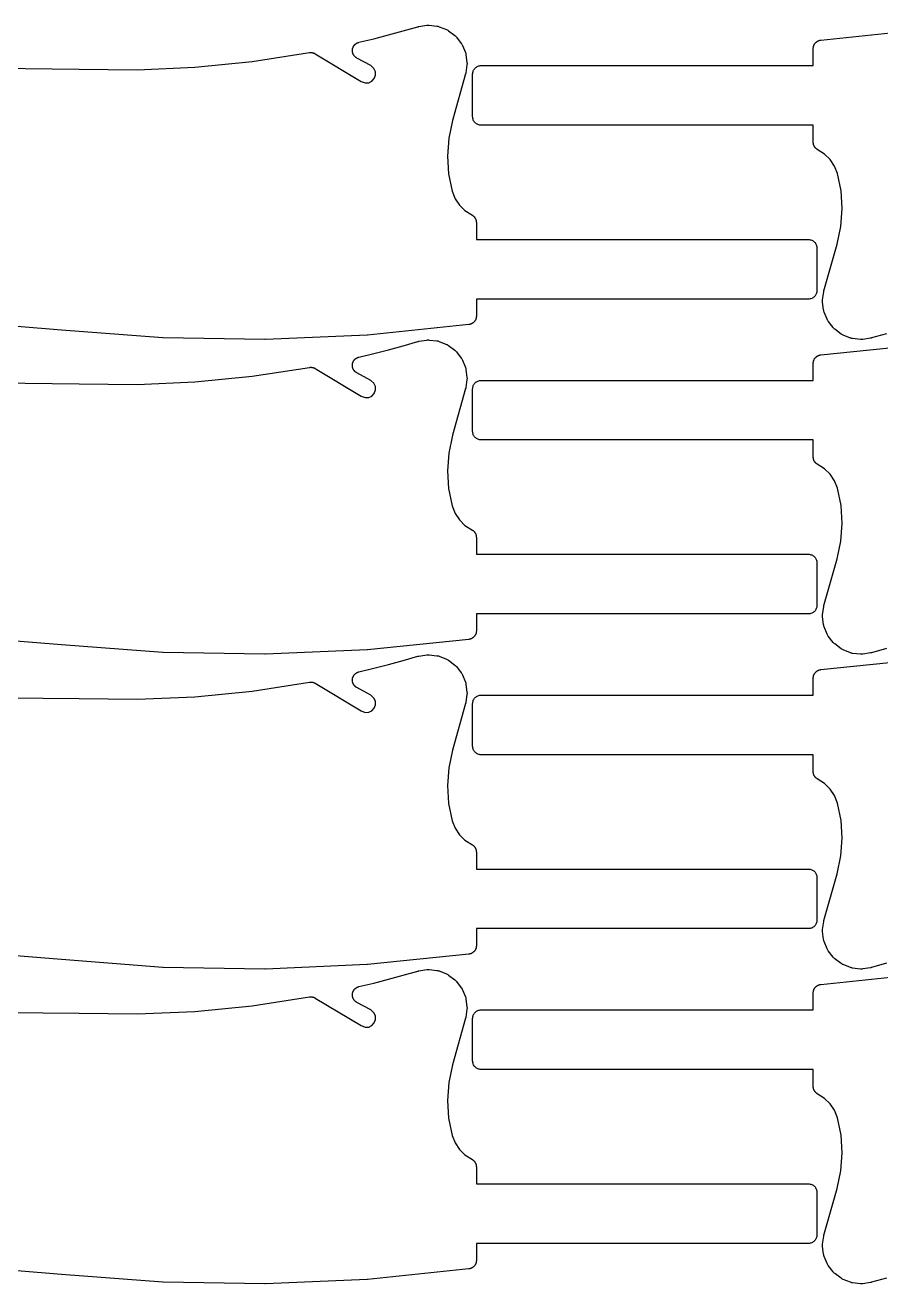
# Model space of a CAD drawing. Header units: metres. Extents: x 0 to 3000, y 0 to 1240.
# Drawn here: x 2102.9 to 2303.9, y 295.8 to 591.5 of the extents above; entities that cross this region are included whole.
import ezdxf

# ---------------------------------------------------------------- set-up
doc = ezdxf.new("R2010")
doc.units = ezdxf.units.M

msp = doc.modelspace()

# ---------------------------------------------------------------- linework, layer by layer
at = {"color": 1}
for points in [[(2090.14, 581.47), (2115.61, 581.19), (2115.61, 581.19), (2115.61, 581.19), (2129.22, 581.04), (2142.75, 581.63), (2156.23, 582.97), (2169.67, 585.05), (2169.68, 585.05), (2169.69, 585.05), (2169.78, 585.06), (2169.87, 585.07), (2169.88, 585.07), (2169.89, 585.07), (2169.98, 585.07), (2170.07, 585.07), (2170.07, 585.07), (2170.08, 585.07), (2170.17, 585.06), (2170.26, 585.05), (2170.27, 585.05), (2170.28, 585.05), (2170.37, 585.03), (2170.45, 585.02), (2170.46, 585.01), (2170.47, 585.01), (2170.56, 584.99), (2170.64, 584.96), (2170.65, 584.96), (2170.66, 584.95), (2170.74, 584.92), (2170.82, 584.89), (2170.83, 584.88), (2170.84, 584.88), (2170.92, 584.84), (2171, 584.79), (2171, 584.79), (2171.01, 584.79), (2181.78, 578.3), (2182.78, 577.94), (2183.59, 577.98), (2184.32, 578.32), (2184.9, 578.95), (2185.19, 579.76), (2185.15, 580.57), (2184.81, 581.31), (2184.06, 581.99), (2180.8, 583.77), (2180.76, 583.79), (2180.71, 583.82), (2180.67, 583.84), (2180.63, 583.87), (2180.59, 583.9), (2180.55, 583.93), (2180.51, 583.96), (2180.48, 583.99), (2180.44, 584.02), (2180.4, 584.05), (2180.37, 584.09), (2180.33, 584.12), (2180.3, 584.16), (2180.26, 584.19), (2180.23, 584.23), (2180.2, 584.27), (2180.17, 584.31), (2180.14, 584.35), (2180.11, 584.39), (2180.08, 584.43), (2180.06, 584.47), (2180.03, 584.51), (2180.01, 584.55), (2179.99, 584.6), (2179.96, 584.64), (2179.94, 584.68), (2179.92, 584.73), (2179.9, 584.77), (2179.89, 584.82), (2179.87, 584.87), (2179.85, 584.91), (2179.84, 584.96), (2179.83, 585.01), (2179.81, 585.05), (2179.8, 585.1), (2179.79, 585.15), (2179.79, 585.2), (2179.78, 585.25), (2179.77, 585.3), (2179.77, 585.34), (2179.76, 585.39), (2179.76, 585.44), (2179.76, 585.49), (2179.76, 585.54), (2179.76, 585.59), (2179.76, 585.64), (2179.77, 585.69), (2179.77, 585.74), (2179.78, 585.78), (2179.78, 585.83), (2179.79, 585.88), (2179.8, 585.93), (2179.81, 585.98), (2179.82, 586.03), (2179.84, 586.07), (2179.85, 586.12), (2179.87, 586.17), (2179.88, 586.21), (2179.9, 586.26), (2179.92, 586.3), (2179.94, 586.35), (2179.96, 586.39), (2179.98, 586.44), (2180, 586.48), (2180.03, 586.52), (2180.05, 586.57), (2180.08, 586.61), (2180.1, 586.65), (2180.13, 586.69), (2180.16, 586.73), (2180.19, 586.77), (2180.22, 586.8), (2180.26, 586.84), (2180.29, 586.88), (2180.32, 586.91), (2180.35, 586.95), (2180.39, 586.98), (2180.43, 587.02), (2180.46, 587.05), (2180.5, 587.08), (2180.54, 587.11), (2180.58, 587.14), (2180.62, 587.17), (2180.66, 587.2), (2180.7, 587.22), (2180.74, 587.25), (2180.79, 587.27), (2180.83, 587.29), (2180.87, 587.32), (2180.92, 587.34), (2180.96, 587.36), (2181.01, 587.38), (2181.05, 587.39), (2181.1, 587.41), (2181.15, 587.43), (2181.19, 587.44), (2181.24, 587.45), (2181.29, 587.47), (2184.78, 588.31), (2188.25, 589.2), (2191.7, 590.14), (2195.15, 591.13), (2195.18, 591.14), (2195.21, 591.15), (2195.27, 591.16), (2195.34, 591.18), (2195.34, 591.18), (2195.37, 591.18), (2195.4, 591.19), (2197.25, 591.47), (2197.43, 591.49), (2197.61, 591.5), (2197.79, 591.48), (2199.62, 591.27), (2199.79, 591.25), (2199.97, 591.2), (2200.13, 591.14), (2201.85, 590.46), (2202.01, 590.39), (2202.16, 590.3), (2202.31, 590.2), (2203.81, 589.07), (2203.95, 588.96), (2204.08, 588.83), (2204.19, 588.7), (2205.34, 587.21), (2205.44, 587.06), (2205.53, 586.91), (2205.6, 586.75), (2206.31, 585.04), (2206.37, 584.88), (2206.41, 584.71), (2206.44, 584.53), (2206.67, 582.7), (2206.69, 582.52), (2206.69, 582.35), (2206.67, 582.17), (2206.4, 580.31), (2206.4, 580.28), (2206.39, 580.24), (2206.38, 580.18), (2206.37, 580.12), (2206.36, 580.08), (2206.35, 580.05), (2203.25, 569.1), (2202.37, 564.92), (2202.08, 560.75), (2202.35, 556.57), (2203.18, 552.49), (2203.87, 550.73), (2204.89, 549.21), (2206.19, 547.93), (2207.94, 546.83), (2207.96, 546.82), (2207.98, 546.8), (2208.04, 546.76), (2208.1, 546.72), (2208.12, 546.7), (2208.14, 546.69), (2208.19, 546.64), (2208.25, 546.59), (2208.27, 546.57), (2208.29, 546.55), (2208.33, 546.5), (2208.38, 546.45), (2208.4, 546.43), (2208.42, 546.41), (2208.46, 546.35), (2208.5, 546.29), (2208.52, 546.27), (2208.53, 546.25), (2208.57, 546.19), (2208.61, 546.13), (2208.62, 546.1), (2208.63, 546.08), (2208.67, 546.02), (2208.7, 545.95), (2208.71, 545.93), (2208.72, 545.9), (2208.74, 545.84), (2208.77, 545.77), (2208.78, 545.74), (2208.78, 545.72), (2208.8, 545.65), (2208.82, 545.58), (2208.83, 545.55), (2208.83, 545.53), (2208.84, 545.46), (2208.86, 545.39), (2208.86, 545.36), (2208.86, 545.34), (2208.86, 545.26), (2208.87, 545.19), (2208.87, 545.17), (2208.87, 545.14), (2208.87, 541.14), (2286.87, 541.14), (2287.07, 541.13), (2287.26, 541.1), (2287.45, 541.05), (2287.64, 540.99), (2287.81, 540.9), (2287.98, 540.8), (2288.14, 540.69), (2288.29, 540.55), (2288.42, 540.41), (2288.53, 540.25), (2288.63, 540.08), (2288.72, 539.9), (2288.78, 539.72), (2288.83, 539.53), (2288.86, 539.34), (2288.87, 539.14), (2288.87, 529.14), (2288.86, 528.94), (2288.83, 528.75), (2288.78, 528.56), (2288.72, 528.37), (2288.63, 528.2), (2288.53, 528.03), (2288.42, 527.87), (2288.29, 527.73), (2288.14, 527.59), (2287.98, 527.48), (2287.81, 527.38), (2287.64, 527.29), (2287.45, 527.23), (2287.26, 527.18), (2287.07, 527.15), (2286.87, 527.14), (2208.87, 527.14), (2208.87, 523.14), (2208.87, 523.05), (2208.86, 522.95), (2208.86, 522.95), (2208.86, 522.94), (2208.85, 522.85), (2208.83, 522.76), (2208.83, 522.75), (2208.83, 522.75), (2208.81, 522.66), (2208.79, 522.57), (2208.79, 522.56), (2208.78, 522.56), (2208.75, 522.47), (2208.72, 522.38), (2208.72, 522.38), (2208.72, 522.37), (2208.68, 522.29), (2208.64, 522.21), (2208.64, 522.2), (2208.63, 522.2), (2208.59, 522.12), (2208.54, 522.04), (2208.54, 522.03), (2208.53, 522.03), (2208.48, 521.95), (2208.42, 521.88), (2208.42, 521.87), (2208.42, 521.87), (2208.35, 521.8), (2208.29, 521.73), (2208.29, 521.73), (2208.29, 521.73), (2208.22, 521.66), (2208.15, 521.6), (2208.14, 521.6), (2208.14, 521.59), (2208.06, 521.54), (2207.99, 521.48), (2207.99, 521.48), (2207.98, 521.48), (2207.9, 521.43), (2207.82, 521.38), (2207.82, 521.38), (2207.81, 521.38), (2207.73, 521.34), (2207.65, 521.3), (2207.64, 521.29), (2207.64, 521.29), (2207.55, 521.26), (2207.46, 521.23), (2207.46, 521.23), (2207.45, 521.23), (2207.36, 521.2), (2207.27, 521.18), (2207.27, 521.18), (2207.26, 521.18), (2207.17, 521.16), (2207.08, 521.15), (2183.31, 518.69), (2183.19, 518.68), (2159.34, 517.65), (2159.22, 517.65), (2135.35, 518.04), (2135.24, 518.04), (2111.41, 519.87), (2111.41, 519.87), (2111.4, 519.87), (2071.62, 523.11)], [(2305.17, 519), (2301.72, 518.01), (2301.69, 518), (2301.66, 517.99), (2301.6, 517.98), (2301.53, 517.96), (2301.53, 517.96), (2301.5, 517.96), (2301.47, 517.95), (2299.62, 517.67), (2299.44, 517.65), (2299.26, 517.65), (2299.08, 517.66), (2297.25, 517.87), (2297.08, 517.9), (2296.91, 517.94), (2296.74, 518), (2295.02, 518.68), (2294.86, 518.75), (2294.71, 518.84), (2294.56, 518.94), (2293.06, 520.07), (2292.92, 520.18), (2292.79, 520.31), (2292.68, 520.44), (2291.53, 521.93), (2291.43, 522.08), (2291.34, 522.23), (2291.27, 522.39), (2290.56, 524.1), (2290.5, 524.26), (2290.46, 524.43), (2290.43, 524.61), (2290.2, 526.44), (2290.18, 526.62), (2290.19, 526.79), (2290.2, 526.97), (2290.47, 528.83), (2290.47, 528.87), (2290.48, 528.9), (2290.49, 528.96), (2290.5, 529.02), (2290.51, 529.06), (2290.52, 529.09), (2293.62, 540.04), (2294.5, 544.22), (2294.79, 548.39), (2294.52, 552.57), (2293.69, 556.65), (2293, 558.41), (2291.98, 559.93), (2290.68, 561.21), (2288.93, 562.31), (2288.91, 562.33), (2288.89, 562.34), (2288.83, 562.38), (2288.77, 562.42), (2288.75, 562.44), (2288.73, 562.46), (2288.68, 562.5), (2288.62, 562.55), (2288.6, 562.57), (2288.59, 562.59), (2288.54, 562.64), (2288.49, 562.69), (2288.47, 562.71), (2288.45, 562.73), (2288.41, 562.79), (2288.37, 562.85), (2288.35, 562.87), (2288.34, 562.89), (2288.3, 562.95), (2288.26, 563.01), (2288.25, 563.04), (2288.24, 563.06), (2288.21, 563.12), (2288.17, 563.19), (2288.16, 563.21), (2288.15, 563.24), (2288.13, 563.3), (2288.1, 563.37), (2288.09, 563.4), (2288.09, 563.42), (2288.07, 563.49), (2288.05, 563.56), (2288.04, 563.59), (2288.04, 563.61), (2288.03, 563.68), (2288.02, 563.75), (2288.01, 563.78), (2288.01, 563.81), (2288.01, 563.88), (2288, 563.95), (2288, 563.98), (2288, 564), (2288, 568), (2210, 568), (2209.8, 568.01), (2209.61, 568.04), (2209.42, 568.09), (2209.23, 568.15), (2209.06, 568.24), (2208.89, 568.34), (2208.73, 568.46), (2208.59, 568.59), (2208.45, 568.73), (2208.34, 568.89), (2208.24, 569.06), (2208.15, 569.24), (2208.09, 569.42), (2208.04, 569.61), (2208.01, 569.81), (2208, 570), (2208, 580), (2208.01, 580.2), (2208.04, 580.39), (2208.09, 580.58), (2208.15, 580.77), (2208.24, 580.94), (2208.34, 581.11), (2208.45, 581.27), (2208.59, 581.42), (2208.73, 581.55), (2208.89, 581.66), (2209.06, 581.77), (2209.23, 581.85), (2209.42, 581.92), (2209.61, 581.96), (2209.8, 581.99), (2210, 582), (2288, 582), (2288, 586), (2288, 586.09), (2288.01, 586.19), (2288.01, 586.19), (2288.01, 586.2), (2288.02, 586.29), (2288.04, 586.38), (2288.04, 586.39), (2288.04, 586.39), (2288.06, 586.48), (2288.08, 586.57), (2288.08, 586.58), (2288.09, 586.58), (2288.12, 586.67), (2288.15, 586.76), (2288.15, 586.76), (2288.15, 586.77), (2288.19, 586.85), (2288.23, 586.94), (2288.23, 586.94), (2288.24, 586.94), (2288.28, 587.02), (2288.33, 587.1), (2288.33, 587.11), (2288.34, 587.11), (2288.39, 587.19), (2288.45, 587.26), (2288.45, 587.27), (2288.45, 587.27), (2288.52, 587.34), (2288.58, 587.41), (2288.58, 587.41), (2288.59, 587.42), (2288.65, 587.48), (2288.72, 587.54), (2288.73, 587.54), (2288.73, 587.55), (2288.81, 587.6), (2288.88, 587.66), (2288.88, 587.66), (2288.89, 587.66), (2288.97, 587.71), (2289.05, 587.76), (2289.05, 587.76), (2289.06, 587.77), (2289.14, 587.8), (2289.23, 587.85), (2289.23, 587.85), (2289.23, 587.85), (2289.32, 587.88), (2289.41, 587.91), (2289.41, 587.91), (2289.42, 587.92), (2289.51, 587.94), (2289.6, 587.96), (2289.6, 587.96), (2289.61, 587.96), (2289.7, 587.98), (2289.79, 587.99), (2313.56, 590.45)], [(2090.14, 507.52), (2115.61, 507.25), (2115.61, 507.25), (2115.61, 507.25), (2129.22, 507.09), (2142.75, 507.68), (2156.23, 509.02), (2169.67, 511.1), (2169.68, 511.1), (2169.69, 511.1), (2169.78, 511.11), (2169.87, 511.12), (2169.88, 511.12), (2169.89, 511.12), (2169.98, 511.12), (2170.07, 511.12), (2170.07, 511.12), (2170.08, 511.12), (2170.17, 511.11), (2170.26, 511.1), (2170.27, 511.1), (2170.28, 511.1), (2170.37, 511.08), (2170.45, 511.07), (2170.46, 511.06), (2170.47, 511.06), (2170.56, 511.04), (2170.64, 511.01), (2170.65, 511.01), (2170.66, 511), (2170.74, 510.97), (2170.82, 510.94), (2170.83, 510.93), (2170.84, 510.93), (2170.92, 510.89), (2171, 510.84), (2171, 510.84), (2171.01, 510.84), (2181.78, 504.35), (2182.78, 503.99), (2183.59, 504.03), (2184.32, 504.37), (2184.9, 505), (2185.19, 505.81), (2185.15, 506.62), (2184.81, 507.36), (2184.06, 508.04), (2180.8, 509.82), (2180.76, 509.84), (2180.71, 509.87), (2180.67, 509.9), (2180.63, 509.92), (2180.59, 509.95), (2180.55, 509.98), (2180.51, 510.01), (2180.48, 510.04), (2180.44, 510.07), (2180.4, 510.1), (2180.37, 510.14), (2180.33, 510.17), (2180.3, 510.21), (2180.26, 510.24), (2180.23, 510.28), (2180.2, 510.32), (2180.17, 510.36), (2180.14, 510.4), (2180.11, 510.44), (2180.08, 510.48), (2180.06, 510.52), (2180.03, 510.56), (2180.01, 510.6), (2179.99, 510.65), (2179.96, 510.69), (2179.94, 510.73), (2179.92, 510.78), (2179.9, 510.82), (2179.89, 510.87), (2179.87, 510.92), (2179.85, 510.96), (2179.84, 511.01), (2179.83, 511.06), (2179.81, 511.11), (2179.8, 511.15), (2179.79, 511.2), (2179.79, 511.25), (2179.78, 511.3), (2179.77, 511.35), (2179.77, 511.39), (2179.76, 511.44), (2179.76, 511.49), (2179.76, 511.54), (2179.76, 511.59), (2179.76, 511.64), (2179.76, 511.69), (2179.77, 511.74), (2179.77, 511.79), (2179.78, 511.84), (2179.78, 511.88), (2179.79, 511.93), (2179.8, 511.98), (2179.81, 512.03), (2179.82, 512.08), (2179.84, 512.12), (2179.85, 512.17), (2179.87, 512.22), (2179.88, 512.26), (2179.9, 512.31), (2179.92, 512.35), (2179.94, 512.4), (2179.96, 512.45), (2179.98, 512.49), (2180, 512.53), (2180.03, 512.57), (2180.05, 512.62), (2180.08, 512.66), (2180.1, 512.7), (2180.13, 512.74), (2180.16, 512.78), (2180.19, 512.82), (2180.22, 512.86), (2180.26, 512.89), (2180.29, 512.93), (2180.32, 512.96), (2180.35, 513), (2180.39, 513.03), (2180.43, 513.07), (2180.46, 513.1), (2180.5, 513.13), (2180.54, 513.16), (2180.58, 513.19), (2180.62, 513.22), (2180.66, 513.25), (2180.7, 513.27), (2180.74, 513.3), (2180.79, 513.32), (2180.83, 513.35), (2180.87, 513.37), (2180.92, 513.39), (2180.96, 513.41), (2181.01, 513.43), (2181.05, 513.44), (2181.1, 513.46), (2181.15, 513.48), (2181.19, 513.49), (2181.24, 513.5), (2181.29, 513.52), (2184.78, 514.36), (2188.25, 515.25), (2191.7, 516.19), (2195.15, 517.18), (2195.18, 517.19), (2195.21, 517.2), (2195.27, 517.21), (2195.34, 517.23), (2195.34, 517.23), (2195.37, 517.23), (2195.4, 517.24), (2197.25, 517.52), (2197.43, 517.54), (2197.61, 517.55), (2197.79, 517.53), (2199.62, 517.32), (2199.79, 517.3), (2199.97, 517.25), (2200.13, 517.2), (2201.85, 516.51), (2202.01, 516.44), (2202.16, 516.35), (2202.31, 516.25), (2203.81, 515.12), (2203.95, 515.01), (2204.08, 514.88), (2204.19, 514.75), (2205.34, 513.26), (2205.44, 513.12), (2205.53, 512.96), (2205.6, 512.8), (2206.31, 511.09), (2206.37, 510.93), (2206.41, 510.76), (2206.44, 510.58), (2206.67, 508.75), (2206.69, 508.57), (2206.69, 508.4), (2206.67, 508.22), (2206.4, 506.36), (2206.4, 506.33), (2206.39, 506.29), (2206.38, 506.23), (2206.37, 506.17), (2206.36, 506.13), (2206.35, 506.1), (2203.25, 495.15), (2202.37, 490.97), (2202.08, 486.8), (2202.35, 482.62), (2203.18, 478.54), (2203.87, 476.78), (2204.89, 475.26), (2206.19, 473.98), (2207.94, 472.88), (2207.96, 472.87), (2207.98, 472.85), (2208.04, 472.81), (2208.1, 472.77), (2208.12, 472.75), (2208.14, 472.74), (2208.19, 472.69), (2208.25, 472.64), (2208.27, 472.62), (2208.29, 472.6), (2208.33, 472.55), (2208.38, 472.5), (2208.4, 472.48), (2208.42, 472.46), (2208.46, 472.4), (2208.5, 472.34), (2208.52, 472.32), (2208.53, 472.3), (2208.57, 472.24), (2208.61, 472.18), (2208.62, 472.16), (2208.63, 472.13), (2208.67, 472.07), (2208.7, 472), (2208.71, 471.98), (2208.72, 471.96), (2208.74, 471.89), (2208.77, 471.82), (2208.78, 471.8), (2208.78, 471.77), (2208.8, 471.7), (2208.82, 471.63), (2208.83, 471.61), (2208.83, 471.58), (2208.84, 471.51), (2208.86, 471.44), (2208.86, 471.41), (2208.86, 471.39), (2208.86, 471.31), (2208.87, 471.24), (2208.87, 471.22), (2208.87, 471.19), (2208.87, 467.19), (2286.87, 467.19), (2287.07, 467.18), (2287.26, 467.15), (2287.45, 467.1), (2287.64, 467.04), (2287.81, 466.95), (2287.98, 466.85), (2288.14, 466.74), (2288.29, 466.6), (2288.42, 466.46), (2288.53, 466.3), (2288.63, 466.13), (2288.72, 465.96), (2288.78, 465.77), (2288.83, 465.58), (2288.86, 465.39), (2288.87, 465.19), (2288.87, 455.19), (2288.86, 454.99), (2288.83, 454.8), (2288.78, 454.61), (2288.72, 454.42), (2288.63, 454.25), (2288.53, 454.08), (2288.42, 453.92), (2288.29, 453.78), (2288.14, 453.64), (2287.98, 453.53), (2287.81, 453.43), (2287.64, 453.34), (2287.45, 453.28), (2287.26, 453.23), (2287.07, 453.2), (2286.87, 453.19), (2208.87, 453.19), (2208.87, 449.19), (2208.87, 449.1), (2208.86, 449), (2208.86, 449), (2208.86, 448.99), (2208.85, 448.9), (2208.83, 448.81), (2208.83, 448.8), (2208.83, 448.8), (2208.81, 448.71), (2208.79, 448.62), (2208.79, 448.61), (2208.78, 448.61), (2208.75, 448.52), (2208.72, 448.43), (2208.72, 448.43), (2208.72, 448.42), (2208.68, 448.34), (2208.64, 448.26), (2208.64, 448.25), (2208.63, 448.25), (2208.59, 448.17), (2208.54, 448.09), (2208.54, 448.08), (2208.53, 448.08), (2208.48, 448), (2208.42, 447.93), (2208.42, 447.93), (2208.42, 447.92), (2208.35, 447.85), (2208.29, 447.78), (2208.29, 447.78), (2208.29, 447.78), (2208.22, 447.71), (2208.15, 447.65), (2208.14, 447.65), (2208.14, 447.64), (2208.06, 447.59), (2207.99, 447.53), (2207.99, 447.53), (2207.98, 447.53), (2207.9, 447.48), (2207.82, 447.43), (2207.82, 447.43), (2207.81, 447.43), (2207.73, 447.39), (2207.65, 447.35), (2207.64, 447.34), (2207.64, 447.34), (2207.55, 447.31), (2207.46, 447.28), (2207.46, 447.28), (2207.45, 447.28), (2207.36, 447.25), (2207.27, 447.23), (2207.27, 447.23), (2207.26, 447.23), (2207.17, 447.21), (2207.08, 447.2), (2183.31, 444.74), (2183.19, 444.73), (2159.34, 443.7), (2159.22, 443.7), (2135.35, 444.09), (2135.24, 444.1), (2111.41, 445.92), (2111.41, 445.92), (2111.4, 445.92), (2071.62, 449.16)], [(2305.17, 445.05), (2301.72, 444.06), (2301.69, 444.05), (2301.66, 444.04), (2301.6, 444.03), (2301.53, 444.01), (2301.53, 444.01), (2301.5, 444.01), (2301.47, 444.01), (2299.62, 443.72), (2299.44, 443.7), (2299.26, 443.7), (2299.08, 443.71), (2297.25, 443.92), (2297.08, 443.95), (2296.91, 443.99), (2296.74, 444.05), (2295.02, 444.73), (2294.86, 444.8), (2294.71, 444.89), (2294.56, 444.99), (2293.06, 446.12), (2292.92, 446.23), (2292.79, 446.36), (2292.68, 446.49), (2291.53, 447.98), (2291.43, 448.13), (2291.34, 448.28), (2291.27, 448.44), (2290.56, 450.15), (2290.5, 450.31), (2290.46, 450.49), (2290.43, 450.66), (2290.2, 452.49), (2290.18, 452.67), (2290.19, 452.84), (2290.2, 453.02), (2290.47, 454.88), (2290.47, 454.92), (2290.48, 454.95), (2290.49, 455.01), (2290.5, 455.07), (2290.51, 455.11), (2290.52, 455.14), (2293.62, 466.09), (2294.5, 470.27), (2294.79, 474.44), (2294.52, 478.62), (2293.69, 482.7), (2293, 484.46), (2291.98, 485.98), (2290.68, 487.26), (2288.93, 488.36), (2288.91, 488.38), (2288.89, 488.39), (2288.83, 488.43), (2288.77, 488.47), (2288.75, 488.49), (2288.73, 488.51), (2288.68, 488.55), (2288.62, 488.6), (2288.6, 488.62), (2288.59, 488.64), (2288.54, 488.69), (2288.49, 488.74), (2288.47, 488.76), (2288.45, 488.78), (2288.41, 488.84), (2288.37, 488.9), (2288.35, 488.92), (2288.34, 488.94), (2288.3, 489), (2288.26, 489.06), (2288.25, 489.09), (2288.24, 489.11), (2288.21, 489.17), (2288.17, 489.24), (2288.16, 489.26), (2288.15, 489.29), (2288.13, 489.35), (2288.1, 489.42), (2288.09, 489.45), (2288.09, 489.47), (2288.07, 489.54), (2288.05, 489.61), (2288.04, 489.64), (2288.04, 489.66), (2288.03, 489.73), (2288.02, 489.8), (2288.01, 489.83), (2288.01, 489.86), (2288.01, 489.93), (2288, 490), (2288, 490.03), (2288, 490.05), (2288, 494.05), (2210, 494.05), (2209.8, 494.06), (2209.61, 494.09), (2209.42, 494.14), (2209.23, 494.2), (2209.06, 494.29), (2208.89, 494.39), (2208.73, 494.51), (2208.59, 494.64), (2208.45, 494.78), (2208.34, 494.94), (2208.24, 495.11), (2208.15, 495.29), (2208.09, 495.47), (2208.04, 495.66), (2208.01, 495.86), (2208, 496.05), (2208, 506.05), (2208.01, 506.25), (2208.04, 506.44), (2208.09, 506.63), (2208.15, 506.82), (2208.24, 506.99), (2208.34, 507.16), (2208.45, 507.32), (2208.59, 507.47), (2208.73, 507.6), (2208.89, 507.71), (2209.06, 507.82), (2209.23, 507.9), (2209.42, 507.97), (2209.61, 508.01), (2209.8, 508.04), (2210, 508.05), (2288, 508.05), (2288, 512.05), (2288, 512.14), (2288.01, 512.24), (2288.01, 512.24), (2288.01, 512.25), (2288.02, 512.34), (2288.04, 512.43), (2288.04, 512.44), (2288.04, 512.44), (2288.06, 512.53), (2288.08, 512.62), (2288.08, 512.63), (2288.09, 512.63), (2288.12, 512.72), (2288.15, 512.81), (2288.15, 512.81), (2288.15, 512.82), (2288.19, 512.9), (2288.23, 512.99), (2288.23, 512.99), (2288.24, 512.99), (2288.28, 513.07), (2288.33, 513.15), (2288.33, 513.16), (2288.34, 513.16), (2288.39, 513.24), (2288.45, 513.31), (2288.45, 513.32), (2288.45, 513.32), (2288.52, 513.39), (2288.58, 513.46), (2288.58, 513.46), (2288.59, 513.47), (2288.65, 513.53), (2288.72, 513.59), (2288.73, 513.59), (2288.73, 513.6), (2288.81, 513.65), (2288.88, 513.71), (2288.88, 513.71), (2288.89, 513.71), (2288.97, 513.76), (2289.05, 513.81), (2289.05, 513.81), (2289.06, 513.82), (2289.14, 513.86), (2289.23, 513.9), (2289.23, 513.9), (2289.23, 513.9), (2289.32, 513.93), (2289.41, 513.96), (2289.41, 513.96), (2289.42, 513.97), (2289.51, 513.99), (2289.6, 514.01), (2289.6, 514.01), (2289.61, 514.01), (2289.7, 514.03), (2289.79, 514.04), (2313.56, 516.5)], [(2090.14, 433.57), (2115.61, 433.3), (2115.61, 433.3), (2115.61, 433.3), (2129.22, 433.14), (2142.75, 433.74), (2156.23, 435.07), (2169.67, 437.15), (2169.68, 437.15), (2169.69, 437.15), (2169.78, 437.16), (2169.87, 437.17), (2169.88, 437.17), (2169.89, 437.17), (2169.98, 437.17), (2170.07, 437.17), (2170.07, 437.17), (2170.08, 437.17), (2170.17, 437.16), (2170.26, 437.15), (2170.27, 437.15), (2170.28, 437.15), (2170.37, 437.13), (2170.45, 437.12), (2170.46, 437.11), (2170.47, 437.11), (2170.56, 437.09), (2170.64, 437.06), (2170.65, 437.06), (2170.66, 437.06), (2170.74, 437.02), (2170.82, 436.99), (2170.83, 436.98), (2170.84, 436.98), (2170.92, 436.94), (2171, 436.9), (2171, 436.89), (2171.01, 436.89), (2181.78, 430.4), (2182.78, 430.04), (2183.59, 430.08), (2184.32, 430.43), (2184.9, 431.06), (2185.19, 431.86), (2185.15, 432.67), (2184.81, 433.41), (2184.06, 434.09), (2180.8, 435.87), (2180.76, 435.89), (2180.71, 435.92), (2180.67, 435.95), (2180.63, 435.97), (2180.59, 436), (2180.55, 436.03), (2180.51, 436.06), (2180.48, 436.09), (2180.44, 436.12), (2180.4, 436.15), (2180.37, 436.19), (2180.33, 436.22), (2180.3, 436.26), (2180.26, 436.29), (2180.23, 436.33), (2180.2, 436.37), (2180.17, 436.41), (2180.14, 436.45), (2180.11, 436.49), (2180.08, 436.53), (2180.06, 436.57), (2180.03, 436.61), (2180.01, 436.65), (2179.99, 436.7), (2179.96, 436.74), (2179.94, 436.79), (2179.92, 436.83), (2179.9, 436.87), (2179.89, 436.92), (2179.87, 436.97), (2179.85, 437.01), (2179.84, 437.06), (2179.83, 437.11), (2179.81, 437.16), (2179.8, 437.2), (2179.79, 437.25), (2179.79, 437.3), (2179.78, 437.35), (2179.77, 437.4), (2179.77, 437.45), (2179.76, 437.49), (2179.76, 437.54), (2179.76, 437.59), (2179.76, 437.64), (2179.76, 437.69), (2179.76, 437.74), (2179.77, 437.79), (2179.77, 437.84), (2179.78, 437.89), (2179.78, 437.94), (2179.79, 437.98), (2179.8, 438.03), (2179.81, 438.08), (2179.82, 438.13), (2179.84, 438.17), (2179.85, 438.22), (2179.87, 438.27), (2179.88, 438.32), (2179.9, 438.36), (2179.92, 438.41), (2179.94, 438.45), (2179.96, 438.5), (2179.98, 438.54), (2180, 438.58), (2180.03, 438.62), (2180.05, 438.67), (2180.08, 438.71), (2180.1, 438.75), (2180.13, 438.79), (2180.16, 438.83), (2180.19, 438.87), (2180.22, 438.91), (2180.26, 438.94), (2180.29, 438.98), (2180.32, 439.01), (2180.35, 439.05), (2180.39, 439.08), (2180.43, 439.12), (2180.46, 439.15), (2180.5, 439.18), (2180.54, 439.21), (2180.58, 439.24), (2180.62, 439.27), (2180.66, 439.3), (2180.7, 439.32), (2180.74, 439.35), (2180.79, 439.37), (2180.83, 439.4), (2180.87, 439.42), (2180.92, 439.44), (2180.96, 439.46), (2181.01, 439.48), (2181.05, 439.5), (2181.1, 439.51), (2181.15, 439.53), (2181.19, 439.54), (2181.24, 439.55), (2181.29, 439.57), (2184.78, 440.41), (2188.25, 441.3), (2191.7, 442.24), (2195.15, 443.23), (2195.18, 443.24), (2195.21, 443.25), (2195.27, 443.26), (2195.34, 443.28), (2195.34, 443.28), (2195.37, 443.28), (2195.4, 443.29), (2197.25, 443.57), (2197.43, 443.59), (2197.61, 443.6), (2197.79, 443.58), (2199.62, 443.37), (2199.79, 443.35), (2199.97, 443.3), (2200.13, 443.25), (2201.85, 442.56), (2202.01, 442.49), (2202.16, 442.4), (2202.31, 442.3), (2203.81, 441.17), (2203.95, 441.06), (2204.08, 440.94), (2204.19, 440.8), (2205.34, 439.31), (2205.44, 439.17), (2205.53, 439.01), (2205.6, 438.85), (2206.31, 437.14), (2206.37, 436.98), (2206.41, 436.81), (2206.44, 436.63), (2206.67, 434.8), (2206.69, 434.63), (2206.69, 434.45), (2206.67, 434.27), (2206.4, 432.41), (2206.4, 432.38), (2206.39, 432.34), (2206.38, 432.28), (2206.37, 432.22), (2206.36, 432.18), (2206.35, 432.15), (2203.25, 421.2), (2202.37, 417.02), (2202.08, 412.85), (2202.35, 408.67), (2203.18, 404.59), (2203.87, 402.83), (2204.89, 401.31), (2206.19, 400.03), (2207.94, 398.93), (2207.96, 398.92), (2207.98, 398.9), (2208.04, 398.86), (2208.1, 398.82), (2208.12, 398.8), (2208.14, 398.79), (2208.19, 398.74), (2208.25, 398.69), (2208.27, 398.67), (2208.29, 398.65), (2208.33, 398.6), (2208.38, 398.55), (2208.4, 398.53), (2208.42, 398.51), (2208.46, 398.45), (2208.5, 398.39), (2208.52, 398.37), (2208.53, 398.35), (2208.57, 398.29), (2208.61, 398.23), (2208.62, 398.21), (2208.63, 398.18), (2208.67, 398.12), (2208.7, 398.05), (2208.71, 398.03), (2208.72, 398.01), (2208.74, 397.94), (2208.77, 397.87), (2208.78, 397.85), (2208.78, 397.82), (2208.8, 397.75), (2208.82, 397.68), (2208.83, 397.66), (2208.83, 397.63), (2208.84, 397.56), (2208.86, 397.49), (2208.86, 397.46), (2208.86, 397.44), (2208.86, 397.36), (2208.87, 397.29), (2208.87, 397.27), (2208.87, 397.24), (2208.87, 393.24), (2286.87, 393.24), (2287.07, 393.23), (2287.26, 393.2), (2287.45, 393.15), (2287.64, 393.09), (2287.81, 393), (2287.98, 392.9), (2288.14, 392.79), (2288.29, 392.65), (2288.42, 392.51), (2288.53, 392.35), (2288.63, 392.18), (2288.72, 392.01), (2288.78, 391.82), (2288.83, 391.63), (2288.86, 391.44), (2288.87, 391.24), (2288.87, 381.24), (2288.86, 381.04), (2288.83, 380.85), (2288.78, 380.66), (2288.72, 380.48), (2288.63, 380.3), (2288.53, 380.13), (2288.42, 379.97), (2288.29, 379.83), (2288.14, 379.69), (2287.98, 379.58), (2287.81, 379.48), (2287.64, 379.39), (2287.45, 379.33), (2287.26, 379.28), (2287.07, 379.25), (2286.87, 379.24), (2208.87, 379.24), (2208.87, 375.24), (2208.87, 375.15), (2208.86, 375.05), (2208.86, 375.05), (2208.86, 375.04), (2208.85, 374.95), (2208.83, 374.86), (2208.83, 374.86), (2208.83, 374.85), (2208.81, 374.76), (2208.79, 374.67), (2208.79, 374.67), (2208.78, 374.66), (2208.75, 374.57), (2208.72, 374.48), (2208.72, 374.48), (2208.72, 374.48), (2208.68, 374.39), (2208.64, 374.31), (2208.64, 374.3), (2208.63, 374.3), (2208.59, 374.22), (2208.54, 374.14), (2208.54, 374.13), (2208.53, 374.13), (2208.48, 374.05), (2208.42, 373.98), (2208.42, 373.98), (2208.42, 373.97), (2208.35, 373.9), (2208.29, 373.83), (2208.29, 373.83), (2208.29, 373.83), (2208.22, 373.76), (2208.15, 373.7), (2208.14, 373.7), (2208.14, 373.69), (2208.06, 373.64), (2207.99, 373.58), (2207.99, 373.58), (2207.98, 373.58), (2207.9, 373.53), (2207.82, 373.48), (2207.82, 373.48), (2207.81, 373.48), (2207.73, 373.44), (2207.65, 373.4), (2207.64, 373.4), (2207.64, 373.39), (2207.55, 373.36), (2207.46, 373.33), (2207.46, 373.33), (2207.45, 373.33), (2207.36, 373.3), (2207.27, 373.28), (2207.27, 373.28), (2207.26, 373.28), (2207.17, 373.27), (2207.08, 373.25), (2183.31, 370.79), (2183.19, 370.78), (2159.34, 369.75), (2159.22, 369.75), (2135.35, 370.14), (2135.24, 370.15), (2111.41, 371.97), (2111.41, 371.97), (2111.4, 371.97), (2071.62, 375.21)], [(2305.17, 371.1), (2301.72, 370.11), (2301.69, 370.1), (2301.66, 370.1), (2301.6, 370.08), (2301.53, 370.07), (2301.53, 370.07), (2301.5, 370.06), (2301.47, 370.06), (2299.62, 369.77), (2299.44, 369.75), (2299.26, 369.75), (2299.08, 369.76), (2297.25, 369.97), (2297.08, 370), (2296.91, 370.04), (2296.74, 370.1), (2295.02, 370.78), (2294.86, 370.85), (2294.71, 370.94), (2294.56, 371.04), (2293.06, 372.17), (2292.92, 372.28), (2292.79, 372.41), (2292.68, 372.55), (2291.53, 374.03), (2291.43, 374.18), (2291.34, 374.33), (2291.27, 374.49), (2290.56, 376.2), (2290.5, 376.37), (2290.46, 376.54), (2290.43, 376.71), (2290.2, 378.54), (2290.18, 378.72), (2290.19, 378.9), (2290.2, 379.07), (2290.47, 380.93), (2290.47, 380.97), (2290.48, 381), (2290.49, 381.06), (2290.5, 381.12), (2290.51, 381.16), (2290.52, 381.19), (2293.62, 392.14), (2294.5, 396.32), (2294.79, 400.49), (2294.52, 404.67), (2293.69, 408.75), (2293, 410.51), (2291.98, 412.03), (2290.68, 413.31), (2288.93, 414.41), (2288.91, 414.43), (2288.89, 414.44), (2288.83, 414.48), (2288.77, 414.52), (2288.75, 414.54), (2288.73, 414.56), (2288.68, 414.61), (2288.62, 414.65), (2288.6, 414.67), (2288.59, 414.69), (2288.54, 414.74), (2288.49, 414.79), (2288.47, 414.81), (2288.45, 414.83), (2288.41, 414.89), (2288.37, 414.95), (2288.35, 414.97), (2288.34, 414.99), (2288.3, 415.05), (2288.26, 415.11), (2288.25, 415.14), (2288.24, 415.16), (2288.21, 415.23), (2288.17, 415.29), (2288.16, 415.31), (2288.15, 415.34), (2288.13, 415.41), (2288.1, 415.47), (2288.09, 415.5), (2288.09, 415.52), (2288.07, 415.59), (2288.05, 415.66), (2288.04, 415.69), (2288.04, 415.71), (2288.03, 415.78), (2288.02, 415.86), (2288.01, 415.88), (2288.01, 415.91), (2288.01, 415.98), (2288, 416.05), (2288, 416.08), (2288, 416.1), (2288, 420.1), (2210, 420.1), (2209.8, 420.11), (2209.61, 420.14), (2209.42, 420.19), (2209.23, 420.25), (2209.06, 420.34), (2208.89, 420.44), (2208.73, 420.56), (2208.59, 420.69), (2208.45, 420.83), (2208.34, 420.99), (2208.24, 421.16), (2208.15, 421.34), (2208.09, 421.52), (2208.04, 421.71), (2208.01, 421.91), (2208, 422.1), (2208, 432.1), (2208.01, 432.3), (2208.04, 432.49), (2208.09, 432.68), (2208.15, 432.87), (2208.24, 433.05), (2208.34, 433.21), (2208.45, 433.37), (2208.59, 433.52), (2208.73, 433.65), (2208.89, 433.77), (2209.06, 433.87), (2209.23, 433.95), (2209.42, 434.02), (2209.61, 434.06), (2209.8, 434.09), (2210, 434.1), (2288, 434.1), (2288, 438.1), (2288, 438.2), (2288.01, 438.29), (2288.01, 438.29), (2288.01, 438.3), (2288.02, 438.39), (2288.04, 438.48), (2288.04, 438.49), (2288.04, 438.49), (2288.06, 438.58), (2288.08, 438.67), (2288.08, 438.68), (2288.09, 438.68), (2288.12, 438.77), (2288.15, 438.86), (2288.15, 438.86), (2288.15, 438.87), (2288.19, 438.95), (2288.23, 439.04), (2288.23, 439.04), (2288.24, 439.05), (2288.28, 439.13), (2288.33, 439.21), (2288.33, 439.21), (2288.34, 439.21), (2288.39, 439.29), (2288.45, 439.36), (2288.45, 439.37), (2288.45, 439.37), (2288.52, 439.44), (2288.58, 439.51), (2288.58, 439.51), (2288.59, 439.52), (2288.65, 439.58), (2288.72, 439.64), (2288.73, 439.65), (2288.73, 439.65), (2288.81, 439.7), (2288.88, 439.76), (2288.88, 439.76), (2288.89, 439.77), (2288.97, 439.81), (2289.05, 439.86), (2289.05, 439.86), (2289.06, 439.87), (2289.14, 439.91), (2289.23, 439.95), (2289.23, 439.95), (2289.23, 439.95), (2289.32, 439.98), (2289.41, 440.01), (2289.41, 440.01), (2289.42, 440.02), (2289.51, 440.04), (2289.6, 440.06), (2289.6, 440.06), (2289.61, 440.06), (2289.7, 440.08), (2289.79, 440.09), (2313.56, 442.55)], [(2090.14, 359.62), (2115.61, 359.35), (2115.61, 359.35), (2115.61, 359.35), (2129.22, 359.19), (2142.75, 359.79), (2156.23, 361.12), (2169.67, 363.2), (2169.68, 363.2), (2169.69, 363.2), (2169.78, 363.21), (2169.87, 363.22), (2169.88, 363.22), (2169.89, 363.22), (2169.98, 363.22), (2170.07, 363.22), (2170.07, 363.22), (2170.08, 363.22), (2170.17, 363.21), (2170.26, 363.2), (2170.27, 363.2), (2170.28, 363.2), (2170.37, 363.18), (2170.45, 363.17), (2170.46, 363.16), (2170.47, 363.16), (2170.56, 363.14), (2170.64, 363.11), (2170.65, 363.11), (2170.66, 363.11), (2170.74, 363.07), (2170.82, 363.04), (2170.83, 363.03), (2170.84, 363.03), (2170.92, 362.99), (2171, 362.95), (2171, 362.94), (2171.01, 362.94), (2181.78, 356.45), (2182.78, 356.09), (2183.59, 356.13), (2184.32, 356.48), (2184.9, 357.11), (2185.19, 357.91), (2185.15, 358.72), (2184.81, 359.46), (2184.06, 360.14), (2180.8, 361.92), (2180.76, 361.95), (2180.71, 361.97), (2180.67, 362), (2180.63, 362.02), (2180.59, 362.05), (2180.55, 362.08), (2180.51, 362.11), (2180.48, 362.14), (2180.44, 362.17), (2180.4, 362.21), (2180.37, 362.24), (2180.33, 362.27), (2180.3, 362.31), (2180.26, 362.35), (2180.23, 362.38), (2180.2, 362.42), (2180.17, 362.46), (2180.14, 362.5), (2180.11, 362.54), (2180.08, 362.58), (2180.06, 362.62), (2180.03, 362.66), (2180.01, 362.71), (2179.99, 362.75), (2179.96, 362.79), (2179.94, 362.84), (2179.92, 362.88), (2179.9, 362.93), (2179.89, 362.97), (2179.87, 363.02), (2179.85, 363.06), (2179.84, 363.11), (2179.83, 363.16), (2179.81, 363.21), (2179.8, 363.25), (2179.79, 363.3), (2179.79, 363.35), (2179.78, 363.4), (2179.77, 363.45), (2179.77, 363.5), (2179.76, 363.55), (2179.76, 363.59), (2179.76, 363.64), (2179.76, 363.69), (2179.76, 363.74), (2179.76, 363.79), (2179.77, 363.84), (2179.77, 363.89), (2179.78, 363.94), (2179.78, 363.99), (2179.79, 364.03), (2179.8, 364.08), (2179.81, 364.13), (2179.82, 364.18), (2179.84, 364.22), (2179.85, 364.27), (2179.87, 364.32), (2179.88, 364.37), (2179.9, 364.41), (2179.92, 364.46), (2179.94, 364.5), (2179.96, 364.55), (2179.98, 364.59), (2180, 364.63), (2180.03, 364.67), (2180.05, 364.72), (2180.08, 364.76), (2180.1, 364.8), (2180.13, 364.84), (2180.16, 364.88), (2180.19, 364.92), (2180.22, 364.96), (2180.26, 364.99), (2180.29, 365.03), (2180.32, 365.07), (2180.35, 365.1), (2180.39, 365.13), (2180.43, 365.17), (2180.46, 365.2), (2180.5, 365.23), (2180.54, 365.26), (2180.58, 365.29), (2180.62, 365.32), (2180.66, 365.35), (2180.7, 365.37), (2180.74, 365.4), (2180.79, 365.42), (2180.83, 365.45), (2180.87, 365.47), (2180.92, 365.49), (2180.96, 365.51), (2181.01, 365.53), (2181.05, 365.55), (2181.1, 365.56), (2181.15, 365.58), (2181.19, 365.59), (2181.24, 365.61), (2181.29, 365.62), (2184.78, 366.46), (2188.25, 367.35), (2191.7, 368.29), (2195.15, 369.28), (2195.18, 369.29), (2195.21, 369.3), (2195.27, 369.31), (2195.34, 369.33), (2195.34, 369.33), (2195.37, 369.33), (2195.4, 369.34), (2197.25, 369.62), (2197.43, 369.64), (2197.61, 369.65), (2197.79, 369.63), (2199.62, 369.42), (2199.79, 369.4), (2199.97, 369.35), (2200.13, 369.3), (2201.85, 368.61), (2202.01, 368.54), (2202.16, 368.45), (2202.31, 368.35), (2203.81, 367.23), (2203.95, 367.11), (2204.08, 366.99), (2204.19, 366.85), (2205.34, 365.36), (2205.44, 365.22), (2205.53, 365.06), (2205.6, 364.9), (2206.31, 363.19), (2206.37, 363.03), (2206.41, 362.86), (2206.44, 362.68), (2206.67, 360.85), (2206.69, 360.68), (2206.69, 360.5), (2206.67, 360.32), (2206.4, 358.46), (2206.4, 358.43), (2206.39, 358.39), (2206.38, 358.33), (2206.37, 358.27), (2206.36, 358.24), (2206.35, 358.2), (2203.25, 347.26), (2202.37, 343.07), (2202.08, 338.9), (2202.35, 334.72), (2203.18, 330.64), (2203.87, 328.89), (2204.89, 327.36), (2206.19, 326.08), (2207.94, 324.98), (2207.96, 324.97), (2207.98, 324.95), (2208.04, 324.91), (2208.1, 324.87), (2208.12, 324.85), (2208.14, 324.84), (2208.19, 324.79), (2208.25, 324.74), (2208.27, 324.72), (2208.29, 324.71), (2208.33, 324.65), (2208.38, 324.6), (2208.4, 324.58), (2208.42, 324.56), (2208.46, 324.5), (2208.5, 324.45), (2208.52, 324.42), (2208.53, 324.4), (2208.57, 324.34), (2208.61, 324.28), (2208.62, 324.26), (2208.63, 324.23), (2208.67, 324.17), (2208.7, 324.1), (2208.71, 324.08), (2208.72, 324.06), (2208.74, 323.99), (2208.77, 323.92), (2208.78, 323.9), (2208.78, 323.87), (2208.8, 323.8), (2208.82, 323.73), (2208.83, 323.71), (2208.83, 323.68), (2208.84, 323.61), (2208.86, 323.54), (2208.86, 323.51), (2208.86, 323.49), (2208.86, 323.42), (2208.87, 323.34), (2208.87, 323.32), (2208.87, 323.29), (2208.87, 319.29), (2286.87, 319.29), (2287.07, 319.28), (2287.26, 319.25), (2287.45, 319.21), (2287.64, 319.14), (2287.81, 319.06), (2287.98, 318.95), (2288.14, 318.84), (2288.29, 318.71), (2288.42, 318.56), (2288.53, 318.4), (2288.63, 318.23), (2288.72, 318.06), (2288.78, 317.87), (2288.83, 317.68), (2288.86, 317.49), (2288.87, 317.29), (2288.87, 307.29), (2288.86, 307.1), (2288.83, 306.9), (2288.78, 306.71), (2288.72, 306.53), (2288.63, 306.35), (2288.53, 306.18), (2288.42, 306.02), (2288.29, 305.88), (2288.14, 305.75), (2287.98, 305.63), (2287.81, 305.53), (2287.64, 305.44), (2287.45, 305.38), (2287.26, 305.33), (2287.07, 305.3), (2286.87, 305.29), (2208.87, 305.29), (2208.87, 301.29), (2208.87, 301.2), (2208.86, 301.11), (2208.86, 301.1), (2208.86, 301.1), (2208.85, 301), (2208.83, 300.91), (2208.83, 300.91), (2208.83, 300.9), (2208.81, 300.81), (2208.79, 300.72), (2208.79, 300.72), (2208.78, 300.71), (2208.75, 300.62), (2208.72, 300.54), (2208.72, 300.53), (2208.72, 300.53), (2208.68, 300.44), (2208.64, 300.36), (2208.64, 300.35), (2208.63, 300.35), (2208.59, 300.27), (2208.54, 300.19), (2208.54, 300.18), (2208.53, 300.18), (2208.48, 300.11), (2208.42, 300.03), (2208.42, 300.03), (2208.42, 300.02), (2208.35, 299.95), (2208.29, 299.88), (2208.29, 299.88), (2208.29, 299.88), (2208.22, 299.81), (2208.15, 299.75), (2208.14, 299.75), (2208.14, 299.75), (2208.06, 299.69), (2207.99, 299.63), (2207.99, 299.63), (2207.98, 299.63), (2207.9, 299.58), (2207.82, 299.53), (2207.82, 299.53), (2207.81, 299.53), (2207.73, 299.49), (2207.65, 299.45), (2207.64, 299.45), (2207.64, 299.44), (2207.55, 299.41), (2207.46, 299.38), (2207.46, 299.38), (2207.45, 299.38), (2207.36, 299.35), (2207.27, 299.33), (2207.27, 299.33), (2207.26, 299.33), (2207.17, 299.32), (2207.08, 299.3), (2183.31, 296.84), (2183.19, 296.83), (2159.34, 295.8), (2159.22, 295.8), (2135.35, 296.19), (2135.24, 296.2), (2111.41, 298.02), (2111.41, 298.02), (2111.4, 298.02), (2071.62, 301.27)], [(2305.17, 297.15), (2301.72, 296.16), (2301.69, 296.15), (2301.66, 296.15), (2301.6, 296.13), (2301.53, 296.12), (2301.53, 296.12), (2301.5, 296.11), (2301.47, 296.11), (2299.62, 295.82), (2299.44, 295.8), (2299.26, 295.8), (2299.08, 295.81), (2297.25, 296.02), (2297.08, 296.05), (2296.91, 296.09), (2296.74, 296.15), (2295.02, 296.83), (2294.86, 296.9), (2294.71, 296.99), (2294.56, 297.09), (2293.06, 298.22), (2292.92, 298.33), (2292.79, 298.46), (2292.68, 298.6), (2291.53, 300.08), (2291.43, 300.23), (2291.34, 300.38), (2291.27, 300.54), (2290.56, 302.25), (2290.5, 302.42), (2290.46, 302.59), (2290.43, 302.76), (2290.2, 304.59), (2290.18, 304.77), (2290.19, 304.95), (2290.2, 305.12), (2290.47, 306.98), (2290.47, 307.02), (2290.48, 307.05), (2290.49, 307.11), (2290.5, 307.17), (2290.51, 307.21), (2290.52, 307.24), (2293.62, 318.19), (2294.5, 322.37), (2294.79, 326.54), (2294.52, 330.72), (2293.69, 334.8), (2293, 336.56), (2291.98, 338.08), (2290.68, 339.36), (2288.93, 340.46), (2288.91, 340.48), (2288.89, 340.49), (2288.83, 340.53), (2288.77, 340.57), (2288.75, 340.59), (2288.73, 340.61), (2288.68, 340.66), (2288.62, 340.7), (2288.6, 340.72), (2288.59, 340.74), (2288.54, 340.79), (2288.49, 340.84), (2288.47, 340.87), (2288.45, 340.88), (2288.41, 340.94), (2288.37, 341), (2288.35, 341.02), (2288.34, 341.04), (2288.3, 341.1), (2288.26, 341.17), (2288.25, 341.19), (2288.24, 341.21), (2288.21, 341.28), (2288.17, 341.34), (2288.16, 341.36), (2288.15, 341.39), (2288.13, 341.46), (2288.1, 341.52), (2288.09, 341.55), (2288.09, 341.57), (2288.07, 341.64), (2288.05, 341.71), (2288.04, 341.74), (2288.04, 341.76), (2288.03, 341.83), (2288.02, 341.91), (2288.01, 341.93), (2288.01, 341.96), (2288.01, 342.03), (2288, 342.1), (2288, 342.13), (2288, 342.15), (2288, 346.15), (2210, 346.15), (2209.8, 346.16), (2209.61, 346.19), (2209.42, 346.24), (2209.23, 346.31), (2209.06, 346.39), (2208.89, 346.49), (2208.73, 346.61), (2208.59, 346.74), (2208.45, 346.88), (2208.34, 347.04), (2208.24, 347.21), (2208.15, 347.39), (2208.09, 347.57), (2208.04, 347.76), (2208.01, 347.96), (2208, 348.15), (2208, 358.15), (2208.01, 358.35), (2208.04, 358.54), (2208.09, 358.73), (2208.15, 358.92), (2208.24, 359.1), (2208.34, 359.26), (2208.45, 359.42), (2208.59, 359.57), (2208.73, 359.7), (2208.89, 359.82), (2209.06, 359.92), (2209.23, 360), (2209.42, 360.07), (2209.61, 360.11), (2209.8, 360.14), (2210, 360.15), (2288, 360.15), (2288, 364.15), (2288, 364.25), (2288.01, 364.34), (2288.01, 364.34), (2288.01, 364.35), (2288.02, 364.44), (2288.04, 364.53), (2288.04, 364.54), (2288.04, 364.54), (2288.06, 364.63), (2288.08, 364.72), (2288.08, 364.73), (2288.09, 364.73), (2288.12, 364.82), (2288.15, 364.91), (2288.15, 364.91), (2288.15, 364.92), (2288.19, 365), (2288.23, 365.09), (2288.23, 365.09), (2288.24, 365.1), (2288.28, 365.18), (2288.33, 365.26), (2288.33, 365.26), (2288.34, 365.26), (2288.39, 365.34), (2288.45, 365.41), (2288.45, 365.42), (2288.45, 365.42), (2288.52, 365.49), (2288.58, 365.56), (2288.58, 365.56), (2288.59, 365.57), (2288.65, 365.63), (2288.72, 365.69), (2288.73, 365.7), (2288.73, 365.7), (2288.81, 365.75), (2288.88, 365.81), (2288.88, 365.81), (2288.89, 365.82), (2288.97, 365.86), (2289.05, 365.91), (2289.05, 365.91), (2289.06, 365.92), (2289.14, 365.96), (2289.23, 366), (2289.23, 366), (2289.23, 366), (2289.32, 366.03), (2289.41, 366.06), (2289.41, 366.07), (2289.42, 366.07), (2289.51, 366.09), (2289.6, 366.11), (2289.6, 366.11), (2289.61, 366.11), (2289.7, 366.13), (2289.79, 366.14), (2313.56, 368.6)]]:
    msp.add_lwpolyline(points, dxfattribs=at)

doc.saveas('drawing.dxf')
